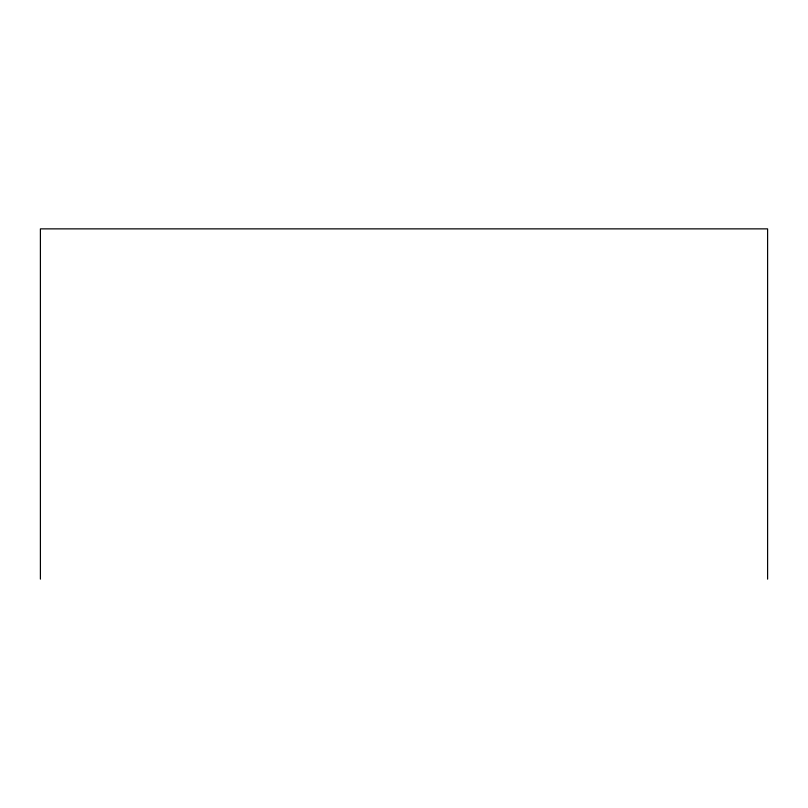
<?xml version="1.0" encoding="UTF-8"?>
<svg xmlns="http://www.w3.org/2000/svg" width="808" height="808" viewBox="0 0 808 808"><rect width="100%" height="100%" fill="white"/><g stroke="black" fill="none" stroke-linecap="round" stroke-linejoin="round"><path stroke-width="1.21" d="M767.6 579.134L767.6 228.866L40.4 228.866L40.4 579.134"/></g></svg>
